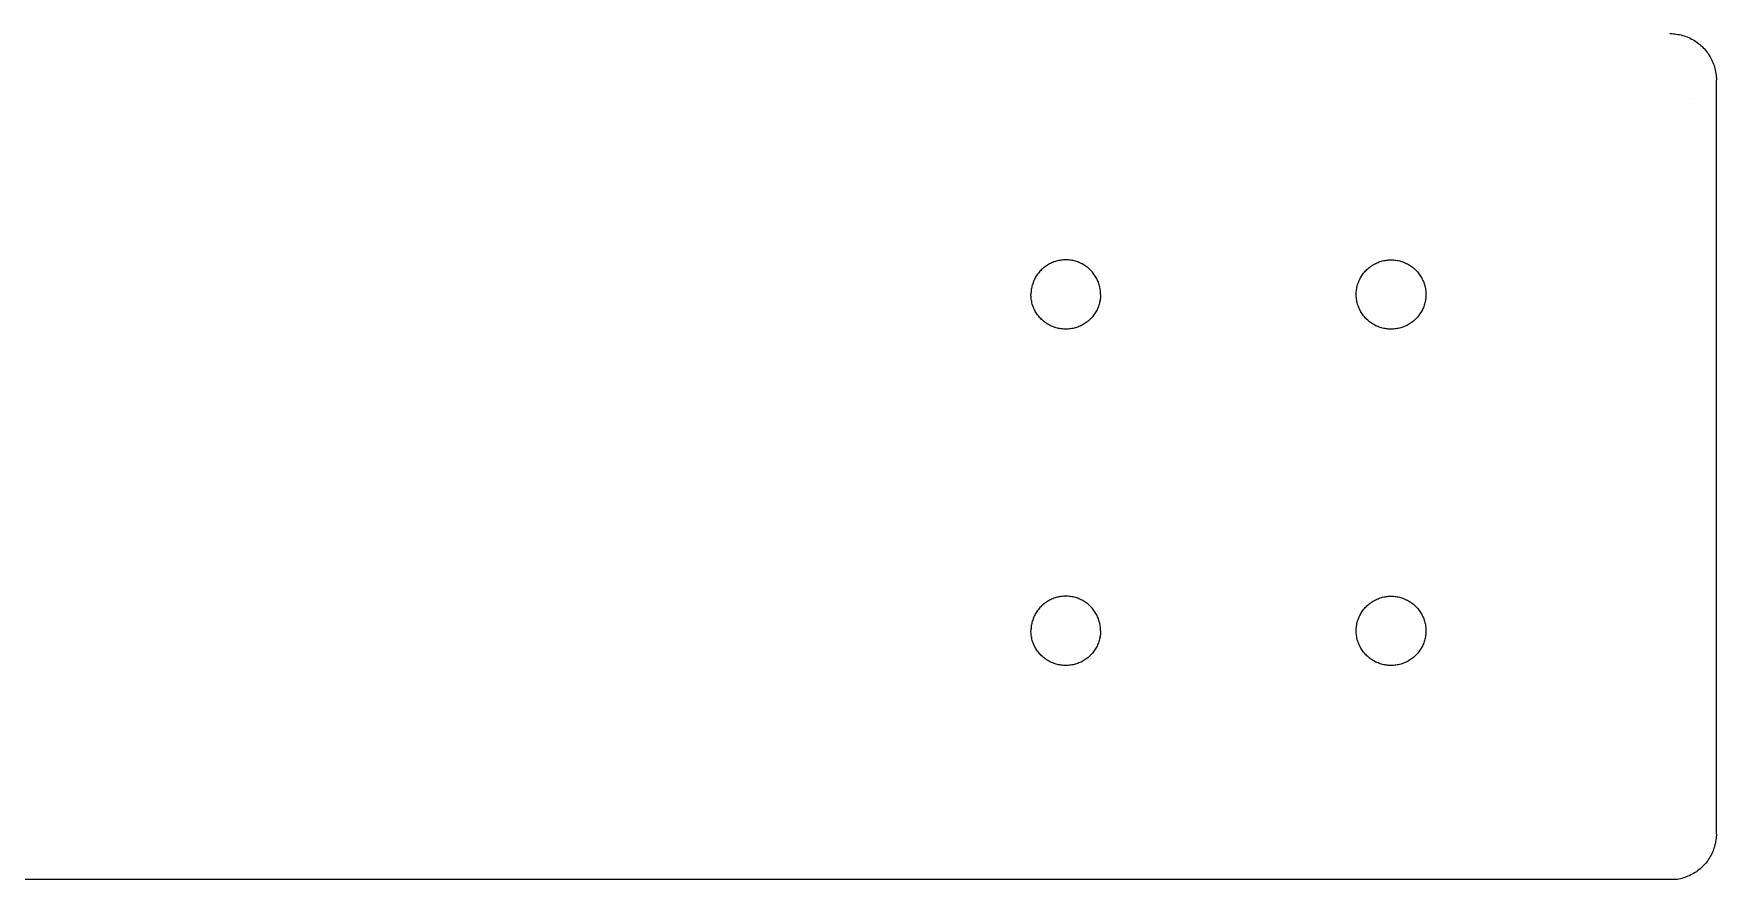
# Model space of a CAD drawing. Header units: millimetres. Extents: x -779 to 3049, y 55 to 2500.
# Drawn here: x -370.5 to -8.4, y 434.9 to 617 of the extents above; entities that cross this region are included whole.
import ezdxf

# ---------------------------------------------------------------- set-up
doc = ezdxf.new("R2010")
doc.units = ezdxf.units.MM
doc.layers.add('ZANO_R', color=7, linetype='Continuous', lineweight=0)

msp = doc.modelspace()

# ---------------------------------------------------------------- linework, layer by layer
at = {"layer": 'ZANO_R'}
for p, q in [((-18.36, 616.98), (-18.01, 616.98)), ((-18.01, 616.98), (-17.66, 616.96)), ((-17.66, 616.96), (-17.31, 616.93)), ((-17.31, 616.93), (-16.97, 616.89)), ((-16.97, 616.89), (-16.62, 616.83)), ((-16.62, 616.83), (-16.28, 616.77)), ((-16.28, 616.77), (-15.94, 616.69)), ((-15.94, 616.69), (-15.61, 616.6)), ((-15.61, 616.6), (-15.27, 616.5)), ((-15.27, 616.5), (-14.94, 616.39)), ((-14.94, 616.39), (-14.62, 616.26)), ((-14.62, 616.26), (-14.3, 616.13)), ((-14.3, 616.13), (-13.98, 615.98)), ((-13.98, 615.98), (-13.67, 615.82)), ((-13.67, 615.82), (-13.37, 615.65)), ((-13.37, 615.65), (-13.07, 615.47)), ((-13.07, 615.47), (-12.77, 615.29)), ((-12.77, 615.29), (-12.49, 615.09)), ((-12.49, 615.09), (-12.21, 614.88)), ((-12.21, 614.88), (-11.94, 614.66)), ((-11.94, 614.66), (-11.67, 614.43)), ((-11.67, 614.43), (-11.42, 614.19)), ((-11.42, 614.19), (-11.17, 613.95)), ((-11.17, 613.95), (-10.93, 613.69)), ((-10.93, 613.69), (-10.71, 613.43)), ((-10.71, 613.43), (-10.49, 613.16)), ((-10.49, 613.16), (-10.28, 612.88)), ((-10.28, 612.88), (-10.08, 612.6)), ((-10.08, 612.6), (-9.88, 612.31)), ((-9.88, 612.31), (-9.7, 612.01)), ((-9.7, 612.01), (-9.54, 611.7)), ((-9.54, 611.7), (-9.38, 611.39)), ((-9.38, 611.39), (-9.23, 611.08)), ((-9.23, 611.08), (-9.09, 610.76)), ((-9.09, 610.76), (-8.97, 610.43)), ((-8.97, 610.43), (-8.85, 610.1)), ((-8.85, 610.1), (-8.75, 609.77)), ((-8.75, 609.77), (-8.66, 609.43)), ((-8.66, 609.43), (-8.58, 609.09)), ((-8.58, 609.09), (-8.51, 608.75)), ((-8.51, 608.75), (-8.46, 608.41)), ((-8.46, 608.41), (-8.41, 608.06)), ((-8.41, 608.06), (-8.38, 607.72)), ((-8.38, 607.72), (-8.36, 607.37)), ((-8.36, 607.37), (-8.36, 607.02)), ((-8.36, 603.55), (-8.36, 607.02)), ((-13.36, 602.93), (-13.36, 602.98)), ((-8.36, 444.78), (-8.36, 603.55)), ((-154.56, 565.01), (-154.71, 564.79)), ((-154.41, 565.22), (-154.56, 565.01)), ((-154.26, 565.43), (-154.41, 565.22)), ((-154.09, 565.63), (-154.26, 565.43)), ((-153.92, 565.83), (-154.09, 565.63)), ((-153.74, 566.02), (-153.92, 565.83)), ((-153.56, 566.2), (-153.74, 566.02)), ((-153.36, 566.38), (-153.56, 566.2)), ((-153.17, 566.55), (-153.36, 566.38)), ((-152.96, 566.71), (-153.17, 566.55)), ((-152.75, 566.87), (-152.96, 566.71)), ((-152.54, 567.02), (-152.75, 566.87)), ((-152.32, 567.16), (-152.54, 567.02)), ((-152.1, 567.29), (-152.32, 567.16)), ((-151.87, 567.42), (-152.1, 567.29)), ((-151.64, 567.54), (-151.87, 567.42)), ((-151.4, 567.64), (-151.64, 567.54)), ((-151.16, 567.75), (-151.4, 567.64)), ((-150.91, 567.84), (-151.16, 567.75)), ((-150.67, 567.92), (-150.91, 567.84)), ((-150.42, 568), (-150.67, 567.92)), ((-150.17, 568.06), (-150.42, 568)), ((-149.91, 568.12), (-150.17, 568.06)), ((-149.66, 568.17), (-149.91, 568.12)), ((-149.4, 568.21), (-149.66, 568.17)), ((-149.14, 568.24), (-149.4, 568.21)), ((-148.88, 568.26), (-149.14, 568.24)), ((-148.62, 568.27), (-148.88, 568.26)), ((-148.36, 568.28), (-148.62, 568.27)), ((-148.1, 568.27), (-148.36, 568.28)), ((-147.84, 568.26), (-148.1, 568.27)), ((-147.58, 568.24), (-147.84, 568.26)), ((-147.32, 568.21), (-147.58, 568.24)), ((-147.06, 568.17), (-147.32, 568.21)), ((-146.8, 568.12), (-147.06, 568.17)), ((-146.55, 568.06), (-146.8, 568.12)), ((-146.3, 568), (-146.55, 568.06)), ((-146.05, 567.92), (-146.3, 568)), ((-145.8, 567.84), (-146.05, 567.92)), ((-145.56, 567.75), (-145.8, 567.84)), ((-145.32, 567.64), (-145.56, 567.75)), ((-145.08, 567.54), (-145.32, 567.64)), ((-144.85, 567.42), (-145.08, 567.54)), ((-144.62, 567.29), (-144.85, 567.42)), ((-144.4, 567.16), (-144.62, 567.29)), ((-144.18, 567.02), (-144.4, 567.16)), ((-143.96, 566.87), (-144.18, 567.02)), ((-143.75, 566.71), (-143.96, 566.87)), ((-143.55, 566.55), (-143.75, 566.71)), ((-143.35, 566.38), (-143.55, 566.55)), ((-143.16, 566.2), (-143.35, 566.38)), ((-142.98, 566.02), (-143.16, 566.2)), ((-142.8, 565.83), (-142.98, 566.02)), ((-142.63, 565.63), (-142.8, 565.83)), ((-142.46, 565.43), (-142.63, 565.63)), ((-142.3, 565.22), (-142.46, 565.43)), ((-142.15, 565.01), (-142.3, 565.22)), ((-142.01, 564.79), (-142.15, 565.01)), ((-84.71, 564.79), (-84.56, 565.01)), ((-84.56, 565.01), (-84.41, 565.22)), ((-84.41, 565.22), (-84.26, 565.43)), ((-84.26, 565.43), (-84.09, 565.63)), ((-84.09, 565.63), (-83.92, 565.83)), ((-83.92, 565.83), (-83.74, 566.02)), ((-83.74, 566.02), (-83.56, 566.2)), ((-83.56, 566.2), (-83.36, 566.38)), ((-83.36, 566.38), (-83.17, 566.55)), ((-83.17, 566.55), (-82.96, 566.71)), ((-82.96, 566.71), (-82.75, 566.87)), ((-82.75, 566.87), (-82.54, 567.02)), ((-82.54, 567.02), (-82.32, 567.16)), ((-82.32, 567.16), (-82.1, 567.29)), ((-82.1, 567.29), (-81.87, 567.42)), ((-81.87, 567.42), (-81.64, 567.54)), ((-81.64, 567.54), (-81.4, 567.64)), ((-81.4, 567.64), (-81.16, 567.75)), ((-81.16, 567.75), (-80.91, 567.84)), ((-80.91, 567.84), (-80.67, 567.92)), ((-80.67, 567.92), (-80.42, 568)), ((-80.42, 568), (-80.17, 568.06)), ((-80.17, 568.06), (-79.91, 568.12)), ((-79.91, 568.12), (-79.66, 568.17)), ((-79.66, 568.17), (-79.4, 568.21)), ((-79.4, 568.21), (-79.14, 568.24)), ((-79.14, 568.24), (-78.88, 568.26)), ((-78.88, 568.26), (-78.62, 568.27)), ((-78.62, 568.27), (-78.36, 568.28)), ((-78.36, 568.28), (-78.1, 568.27)), ((-78.1, 568.27), (-77.84, 568.26)), ((-77.84, 568.26), (-77.58, 568.24)), ((-77.58, 568.24), (-77.32, 568.21)), ((-77.32, 568.21), (-77.06, 568.17)), ((-77.06, 568.17), (-76.8, 568.12)), ((-76.8, 568.12), (-76.55, 568.06)), ((-76.55, 568.06), (-76.3, 568)), ((-76.3, 568), (-76.05, 567.92)), ((-76.05, 567.92), (-75.8, 567.84)), ((-75.8, 567.84), (-75.56, 567.75)), ((-75.56, 567.75), (-75.32, 567.64)), ((-75.32, 567.64), (-75.08, 567.54)), ((-75.08, 567.54), (-74.85, 567.42)), ((-74.85, 567.42), (-74.62, 567.29)), ((-74.62, 567.29), (-74.4, 567.16)), ((-74.4, 567.16), (-74.18, 567.02)), ((-74.18, 567.02), (-73.96, 566.87)), ((-73.96, 566.87), (-73.75, 566.71)), ((-73.75, 566.71), (-73.55, 566.55)), ((-73.55, 566.55), (-73.35, 566.38)), ((-73.35, 566.38), (-73.16, 566.2)), ((-73.16, 566.2), (-72.98, 566.02)), ((-72.98, 566.02), (-72.8, 565.83)), ((-72.8, 565.83), (-72.63, 565.63)), ((-72.63, 565.63), (-72.46, 565.43)), ((-72.46, 565.43), (-72.3, 565.22)), ((-72.3, 565.22), (-72.15, 565.01)), ((-72.15, 565.01), (-72.01, 564.79)), ((-155.84, 561.36), (-155.85, 561.1)), ((-155.81, 561.62), (-155.84, 561.36)), ((-155.78, 561.88), (-155.81, 561.62)), ((-155.74, 562.14), (-155.78, 561.88)), ((-155.69, 562.39), (-155.74, 562.14)), ((-155.63, 562.65), (-155.69, 562.39)), ((-155.56, 562.9), (-155.63, 562.65)), ((-155.48, 563.15), (-155.56, 562.9)), ((-155.4, 563.39), (-155.48, 563.15)), ((-155.3, 563.64), (-155.4, 563.39)), ((-155.2, 563.88), (-155.3, 563.64)), ((-155.09, 564.11), (-155.2, 563.88)), ((-154.97, 564.34), (-155.09, 564.11)), ((-154.84, 564.57), (-154.97, 564.34)), ((-154.71, 564.79), (-154.84, 564.57)), ((-141.87, 564.57), (-142.01, 564.79)), ((-141.75, 564.34), (-141.87, 564.57)), ((-141.63, 564.11), (-141.75, 564.34)), ((-141.52, 563.88), (-141.63, 564.11)), ((-141.41, 563.64), (-141.52, 563.88)), ((-141.32, 563.39), (-141.41, 563.64)), ((-141.23, 563.15), (-141.32, 563.39)), ((-141.16, 562.9), (-141.23, 563.15)), ((-141.09, 562.65), (-141.16, 562.9)), ((-141.03, 562.39), (-141.09, 562.65)), ((-140.98, 562.14), (-141.03, 562.39)), ((-140.94, 561.88), (-140.98, 562.14)), ((-140.9, 561.62), (-140.94, 561.88)), ((-140.88, 561.36), (-140.9, 561.62)), ((-140.86, 561.1), (-140.88, 561.36)), ((-85.85, 561.1), (-85.84, 561.36)), ((-85.84, 561.36), (-85.81, 561.62)), ((-85.81, 561.62), (-85.78, 561.88)), ((-85.78, 561.88), (-85.74, 562.14)), ((-85.74, 562.14), (-85.69, 562.39)), ((-85.69, 562.39), (-85.63, 562.65)), ((-85.63, 562.65), (-85.56, 562.9)), ((-85.56, 562.9), (-85.48, 563.15)), ((-85.48, 563.15), (-85.4, 563.39)), ((-85.4, 563.39), (-85.3, 563.64)), ((-85.3, 563.64), (-85.2, 563.88)), ((-85.2, 563.88), (-85.09, 564.11)), ((-85.09, 564.11), (-84.97, 564.34)), ((-84.97, 564.34), (-84.84, 564.57)), ((-84.84, 564.57), (-84.71, 564.79)), ((-72.01, 564.79), (-71.87, 564.57)), ((-71.87, 564.57), (-71.75, 564.34)), ((-71.75, 564.34), (-71.63, 564.11)), ((-71.63, 564.11), (-71.52, 563.88)), ((-71.52, 563.88), (-71.41, 563.64)), ((-71.41, 563.64), (-71.32, 563.39)), ((-71.32, 563.39), (-71.23, 563.15)), ((-71.23, 563.15), (-71.16, 562.9)), ((-71.16, 562.9), (-71.09, 562.65)), ((-71.09, 562.65), (-71.03, 562.39)), ((-71.03, 562.39), (-70.98, 562.14)), ((-70.98, 562.14), (-70.94, 561.88)), ((-70.94, 561.88), (-70.9, 561.62)), ((-70.9, 561.62), (-70.88, 561.36)), ((-70.88, 561.36), (-70.86, 561.1)), ((-155.85, 561.1), (-155.86, 560.84)), ((-155.85, 560.58), (-155.86, 560.84)), ((-155.84, 560.32), (-155.85, 560.58)), ((-155.82, 560.06), (-155.84, 560.32)), ((-155.78, 559.8), (-155.82, 560.06)), ((-155.74, 559.54), (-155.78, 559.8)), ((-155.75, 559.57), (-155.72, 559.4)), ((-155.69, 559.28), (-155.74, 559.54)), ((-155.63, 559.03), (-155.69, 559.28)), ((-155.56, 558.78), (-155.63, 559.03)), ((-155.49, 558.53), (-155.56, 558.78)), ((-155.4, 558.28), (-155.49, 558.53)), ((-155.31, 558.04), (-155.4, 558.28)), ((-155.2, 557.8), (-155.31, 558.04)), ((-155.09, 557.56), (-155.2, 557.8)), ((-141.51, 557.8), (-141.62, 557.56)), ((-141.41, 558.04), (-141.51, 557.8)), ((-141.32, 558.28), (-141.41, 558.04)), ((-141.23, 558.53), (-141.32, 558.28)), ((-141.15, 558.78), (-141.23, 558.53)), ((-141.08, 559.03), (-141.15, 558.78)), ((-141.03, 559.28), (-141.08, 559.03)), ((-140.97, 559.54), (-141.03, 559.28)), ((-141, 559.4), (-140.97, 559.57)), ((-140.93, 559.8), (-140.97, 559.54)), ((-140.9, 560.06), (-140.93, 559.8)), ((-140.88, 560.32), (-140.9, 560.06)), ((-140.86, 560.58), (-140.88, 560.32)), ((-140.86, 560.84), (-140.86, 561.1)), ((-140.86, 560.84), (-140.86, 560.58)), ((-85.86, 560.84), (-85.85, 561.1)), ((-85.85, 560.58), (-85.86, 560.84)), ((-85.84, 560.32), (-85.85, 560.58)), ((-85.82, 560.06), (-85.84, 560.32)), ((-85.78, 559.8), (-85.82, 560.06)), ((-85.74, 559.54), (-85.78, 559.8)), ((-85.72, 559.4), (-85.75, 559.57)), ((-85.69, 559.28), (-85.74, 559.54)), ((-85.63, 559.03), (-85.69, 559.28)), ((-85.56, 558.78), (-85.63, 559.03)), ((-85.49, 558.53), (-85.56, 558.78)), ((-85.4, 558.28), (-85.49, 558.53)), ((-85.31, 558.04), (-85.4, 558.28)), ((-85.2, 557.8), (-85.31, 558.04)), ((-85.09, 557.56), (-85.2, 557.8)), ((-71.51, 557.8), (-71.62, 557.56)), ((-71.41, 558.04), (-71.51, 557.8)), ((-71.32, 558.28), (-71.41, 558.04)), ((-71.23, 558.53), (-71.32, 558.28)), ((-71.15, 558.78), (-71.23, 558.53)), ((-71.08, 559.03), (-71.15, 558.78)), ((-71.03, 559.28), (-71.08, 559.03)), ((-70.97, 559.54), (-71.03, 559.28)), ((-70.97, 559.57), (-71, 559.4)), ((-70.93, 559.8), (-70.97, 559.54)), ((-70.9, 560.06), (-70.93, 559.8)), ((-70.88, 560.32), (-70.9, 560.06)), ((-70.86, 560.58), (-70.88, 560.32)), ((-70.86, 561.1), (-70.86, 560.84)), ((-70.86, 560.84), (-70.86, 560.58)), ((-154.97, 557.33), (-155.09, 557.56)), ((-154.85, 557.1), (-154.97, 557.33)), ((-154.71, 556.88), (-154.85, 557.1)), ((-154.57, 556.66), (-154.71, 556.88)), ((-154.42, 556.45), (-154.57, 556.66)), ((-154.26, 556.24), (-154.42, 556.45)), ((-154.1, 556.03), (-154.26, 556.24)), ((-153.92, 555.84), (-154.1, 556.03)), ((-153.75, 555.65), (-153.92, 555.84)), ((-153.56, 555.46), (-153.75, 555.65)), ((-153.37, 555.29), (-153.56, 555.46)), ((-153.17, 555.11), (-153.37, 555.29)), ((-152.97, 554.95), (-153.17, 555.11)), ((-152.76, 554.79), (-152.97, 554.95)), ((-152.55, 554.64), (-152.76, 554.79)), ((-152.33, 554.5), (-152.55, 554.64)), ((-152.1, 554.37), (-152.33, 554.5)), ((-151.87, 554.24), (-152.1, 554.37)), ((-151.64, 554.12), (-151.87, 554.24)), ((-151.4, 554.01), (-151.64, 554.12)), ((-145.08, 554.12), (-145.31, 554.01)), ((-144.84, 554.24), (-145.08, 554.12)), ((-144.61, 554.37), (-144.84, 554.24)), ((-144.39, 554.5), (-144.61, 554.37)), ((-144.17, 554.64), (-144.39, 554.5)), ((-143.96, 554.79), (-144.17, 554.64)), ((-143.75, 554.95), (-143.96, 554.79)), ((-143.54, 555.11), (-143.75, 554.95)), ((-143.35, 555.29), (-143.54, 555.11)), ((-143.16, 555.46), (-143.35, 555.29)), ((-142.97, 555.65), (-143.16, 555.46)), ((-142.79, 555.84), (-142.97, 555.65)), ((-142.62, 556.03), (-142.79, 555.84)), ((-142.46, 556.24), (-142.62, 556.03)), ((-142.3, 556.45), (-142.46, 556.24)), ((-142.15, 556.66), (-142.3, 556.45)), ((-142, 556.88), (-142.15, 556.66)), ((-141.87, 557.1), (-142, 556.88)), ((-141.74, 557.33), (-141.87, 557.1)), ((-141.62, 557.56), (-141.74, 557.33)), ((-84.97, 557.33), (-85.09, 557.56)), ((-84.85, 557.1), (-84.97, 557.33)), ((-84.71, 556.88), (-84.85, 557.1)), ((-84.57, 556.66), (-84.71, 556.88)), ((-84.42, 556.45), (-84.57, 556.66)), ((-84.26, 556.24), (-84.42, 556.45)), ((-84.1, 556.03), (-84.26, 556.24)), ((-83.92, 555.84), (-84.1, 556.03)), ((-83.75, 555.65), (-83.92, 555.84)), ((-83.56, 555.46), (-83.75, 555.65)), ((-83.37, 555.29), (-83.56, 555.46)), ((-83.17, 555.11), (-83.37, 555.29)), ((-82.97, 554.95), (-83.17, 555.11)), ((-82.76, 554.79), (-82.97, 554.95)), ((-82.55, 554.64), (-82.76, 554.79)), ((-82.33, 554.5), (-82.55, 554.64)), ((-82.1, 554.37), (-82.33, 554.5)), ((-81.87, 554.24), (-82.1, 554.37)), ((-81.64, 554.12), (-81.87, 554.24)), ((-81.4, 554.01), (-81.64, 554.12)), ((-75.08, 554.12), (-75.31, 554.01)), ((-74.84, 554.24), (-75.08, 554.12)), ((-74.61, 554.37), (-74.84, 554.24)), ((-74.39, 554.5), (-74.61, 554.37)), ((-74.17, 554.64), (-74.39, 554.5)), ((-73.96, 554.79), (-74.17, 554.64)), ((-73.75, 554.95), (-73.96, 554.79)), ((-73.54, 555.11), (-73.75, 554.95)), ((-73.35, 555.29), (-73.54, 555.11)), ((-73.16, 555.46), (-73.35, 555.29)), ((-72.97, 555.65), (-73.16, 555.46)), ((-72.79, 555.84), (-72.97, 555.65)), ((-72.62, 556.03), (-72.79, 555.84)), ((-72.46, 556.24), (-72.62, 556.03)), ((-72.3, 556.45), (-72.46, 556.24)), ((-72.15, 556.66), (-72.3, 556.45)), ((-72, 556.88), (-72.15, 556.66)), ((-71.87, 557.1), (-72, 556.88)), ((-71.74, 557.33), (-71.87, 557.1)), ((-71.62, 557.56), (-71.74, 557.33)), ((-151.16, 553.91), (-151.4, 554.01)), ((-150.92, 553.82), (-151.16, 553.91)), ((-150.67, 553.74), (-150.92, 553.82)), ((-150.42, 553.66), (-150.67, 553.74)), ((-150.17, 553.59), (-150.42, 553.66)), ((-149.91, 553.53), (-150.17, 553.59)), ((-149.66, 553.49), (-149.91, 553.53)), ((-149.4, 553.45), (-149.66, 553.49)), ((-149.14, 553.41), (-149.4, 553.45)), ((-148.88, 553.39), (-149.14, 553.41)), ((-148.62, 553.38), (-148.88, 553.39)), ((-148.36, 553.37), (-148.62, 553.38)), ((-148.1, 553.38), (-148.36, 553.37)), ((-147.84, 553.39), (-148.1, 553.38)), ((-147.58, 553.41), (-147.84, 553.39)), ((-147.32, 553.45), (-147.58, 553.41)), ((-147.06, 553.49), (-147.32, 553.45)), ((-146.8, 553.53), (-147.06, 553.49)), ((-146.55, 553.59), (-146.8, 553.53)), ((-146.29, 553.66), (-146.55, 553.59)), ((-146.05, 553.74), (-146.29, 553.66)), ((-145.8, 553.82), (-146.05, 553.74)), ((-145.55, 553.91), (-145.8, 553.82)), ((-145.31, 554.01), (-145.55, 553.91)), ((-81.16, 553.91), (-81.4, 554.01)), ((-80.92, 553.82), (-81.16, 553.91)), ((-80.67, 553.74), (-80.92, 553.82)), ((-80.42, 553.66), (-80.67, 553.74)), ((-80.17, 553.59), (-80.42, 553.66)), ((-79.91, 553.53), (-80.17, 553.59)), ((-79.66, 553.49), (-79.91, 553.53)), ((-79.4, 553.45), (-79.66, 553.49)), ((-79.14, 553.41), (-79.4, 553.45)), ((-78.88, 553.39), (-79.14, 553.41)), ((-78.62, 553.38), (-78.88, 553.39)), ((-78.36, 553.37), (-78.62, 553.38)), ((-78.1, 553.38), (-78.36, 553.37)), ((-77.84, 553.39), (-78.1, 553.38)), ((-77.58, 553.41), (-77.84, 553.39)), ((-77.32, 553.45), (-77.58, 553.41)), ((-77.06, 553.49), (-77.32, 553.45)), ((-76.8, 553.53), (-77.06, 553.49)), ((-76.55, 553.59), (-76.8, 553.53)), ((-76.29, 553.66), (-76.55, 553.59)), ((-76.05, 553.74), (-76.29, 553.66)), ((-75.8, 553.82), (-76.05, 553.74)), ((-75.55, 553.91), (-75.8, 553.82)), ((-75.31, 554.01), (-75.55, 553.91)), ((-154.56, 492.62), (-154.71, 492.4)), ((-154.56, 492.62), (-154.71, 492.4)), ((-154.41, 492.83), (-154.56, 492.62)), ((-154.41, 492.83), (-154.56, 492.62)), ((-154.26, 493.04), (-154.41, 492.83)), ((-154.26, 493.04), (-154.41, 492.83)), ((-154.09, 493.24), (-154.26, 493.04)), ((-154.09, 493.24), (-154.26, 493.04)), ((-153.92, 493.44), (-154.09, 493.24)), ((-153.92, 493.44), (-154.09, 493.24)), ((-153.74, 493.63), (-153.92, 493.44)), ((-153.74, 493.63), (-153.92, 493.44)), ((-153.56, 493.81), (-153.74, 493.63)), ((-153.56, 493.81), (-153.74, 493.63)), ((-153.36, 493.99), (-153.56, 493.81)), ((-153.36, 493.99), (-153.56, 493.81)), ((-153.17, 494.16), (-153.36, 493.99)), ((-153.17, 494.16), (-153.36, 493.99)), ((-152.96, 494.32), (-153.17, 494.16)), ((-152.96, 494.32), (-153.17, 494.16)), ((-152.75, 494.48), (-152.96, 494.32)), ((-152.75, 494.48), (-152.96, 494.32)), ((-152.54, 494.63), (-152.75, 494.48)), ((-152.54, 494.63), (-152.75, 494.48)), ((-152.32, 494.77), (-152.54, 494.63)), ((-152.32, 494.77), (-152.54, 494.63)), ((-152.1, 494.9), (-152.32, 494.77)), ((-152.1, 494.9), (-152.32, 494.77)), ((-151.87, 495.03), (-152.1, 494.9)), ((-151.87, 495.03), (-152.1, 494.9)), ((-151.64, 495.14), (-151.87, 495.03)), ((-151.64, 495.14), (-151.87, 495.03)), ((-151.4, 495.25), (-151.64, 495.14)), ((-151.4, 495.25), (-151.64, 495.14)), ((-151.16, 495.35), (-151.4, 495.25)), ((-151.16, 495.35), (-151.4, 495.25)), ((-150.91, 495.45), (-151.16, 495.35)), ((-150.91, 495.45), (-151.16, 495.35)), ((-150.67, 495.53), (-150.91, 495.45)), ((-150.67, 495.53), (-150.91, 495.45)), ((-150.42, 495.61), (-150.67, 495.53)), ((-150.42, 495.61), (-150.67, 495.53)), ((-150.17, 495.67), (-150.42, 495.61)), ((-150.17, 495.67), (-150.42, 495.61)), ((-149.91, 495.73), (-150.17, 495.67)), ((-149.91, 495.73), (-150.17, 495.67)), ((-149.66, 495.78), (-149.91, 495.73)), ((-149.66, 495.78), (-149.91, 495.73)), ((-149.4, 495.82), (-149.66, 495.78)), ((-149.4, 495.82), (-149.66, 495.78)), ((-149.14, 495.85), (-149.4, 495.82)), ((-149.14, 495.85), (-149.4, 495.82)), ((-148.88, 495.87), (-149.14, 495.85)), ((-148.88, 495.87), (-149.14, 495.85)), ((-148.62, 495.88), (-148.88, 495.87)), ((-148.62, 495.88), (-148.88, 495.87)), ((-148.36, 495.89), (-148.62, 495.88)), ((-148.36, 495.89), (-148.62, 495.88)), ((-148.1, 495.88), (-148.36, 495.89)), ((-148.1, 495.88), (-148.36, 495.89)), ((-147.84, 495.87), (-148.1, 495.88)), ((-147.84, 495.87), (-148.1, 495.88)), ((-147.58, 495.85), (-147.84, 495.87)), ((-147.58, 495.85), (-147.84, 495.87)), ((-147.32, 495.82), (-147.58, 495.85)), ((-147.32, 495.82), (-147.58, 495.85)), ((-147.06, 495.78), (-147.32, 495.82)), ((-147.06, 495.78), (-147.32, 495.82)), ((-146.8, 495.73), (-147.06, 495.78)), ((-146.8, 495.73), (-147.06, 495.78)), ((-146.55, 495.67), (-146.8, 495.73)), ((-146.55, 495.67), (-146.8, 495.73)), ((-146.3, 495.61), (-146.55, 495.67)), ((-146.3, 495.61), (-146.55, 495.67)), ((-146.05, 495.53), (-146.3, 495.61)), ((-146.05, 495.53), (-146.3, 495.61)), ((-145.8, 495.45), (-146.05, 495.53)), ((-145.8, 495.45), (-146.05, 495.53)), ((-145.56, 495.35), (-145.8, 495.45)), ((-145.56, 495.35), (-145.8, 495.45)), ((-145.32, 495.25), (-145.56, 495.35)), ((-145.32, 495.25), (-145.56, 495.35)), ((-145.08, 495.14), (-145.32, 495.25)), ((-145.08, 495.14), (-145.32, 495.25)), ((-144.85, 495.03), (-145.08, 495.14)), ((-144.85, 495.03), (-145.08, 495.14)), ((-144.62, 494.9), (-144.85, 495.03)), ((-144.62, 494.9), (-144.85, 495.03)), ((-144.4, 494.77), (-144.62, 494.9)), ((-144.4, 494.77), (-144.62, 494.9)), ((-144.18, 494.63), (-144.4, 494.77)), ((-144.18, 494.63), (-144.4, 494.77)), ((-143.96, 494.48), (-144.18, 494.63)), ((-143.96, 494.48), (-144.18, 494.63)), ((-143.75, 494.32), (-143.96, 494.48)), ((-143.75, 494.32), (-143.96, 494.48)), ((-143.55, 494.16), (-143.75, 494.32)), ((-143.55, 494.16), (-143.75, 494.32)), ((-143.35, 493.99), (-143.55, 494.16)), ((-143.35, 493.99), (-143.55, 494.16)), ((-143.16, 493.81), (-143.35, 493.99)), ((-143.16, 493.81), (-143.35, 493.99)), ((-142.98, 493.63), (-143.16, 493.81)), ((-142.98, 493.63), (-143.16, 493.81)), ((-142.8, 493.44), (-142.98, 493.63)), ((-142.8, 493.44), (-142.98, 493.63)), ((-142.63, 493.24), (-142.8, 493.44)), ((-142.63, 493.24), (-142.8, 493.44)), ((-142.46, 493.04), (-142.63, 493.24)), ((-142.46, 493.04), (-142.63, 493.24)), ((-142.3, 492.83), (-142.46, 493.04)), ((-142.3, 492.83), (-142.46, 493.04)), ((-142.15, 492.62), (-142.3, 492.83)), ((-142.15, 492.62), (-142.3, 492.83)), ((-142.01, 492.4), (-142.15, 492.62)), ((-142.01, 492.4), (-142.15, 492.62)), ((-84.71, 492.4), (-84.56, 492.62)), ((-84.71, 492.4), (-84.56, 492.62)), ((-84.56, 492.62), (-84.41, 492.83)), ((-84.56, 492.62), (-84.41, 492.83)), ((-84.41, 492.83), (-84.26, 493.04)), ((-84.41, 492.83), (-84.26, 493.04)), ((-84.26, 493.04), (-84.09, 493.24)), ((-84.26, 493.04), (-84.09, 493.24)), ((-84.09, 493.24), (-83.92, 493.44)), ((-84.09, 493.24), (-83.92, 493.44)), ((-83.92, 493.44), (-83.74, 493.63)), ((-83.92, 493.44), (-83.74, 493.63)), ((-83.74, 493.63), (-83.56, 493.81)), ((-83.74, 493.63), (-83.56, 493.81)), ((-83.56, 493.81), (-83.36, 493.99)), ((-83.56, 493.81), (-83.36, 493.99)), ((-83.36, 493.99), (-83.17, 494.16)), ((-83.36, 493.99), (-83.17, 494.16)), ((-83.17, 494.16), (-82.96, 494.32)), ((-83.17, 494.16), (-82.96, 494.32)), ((-82.96, 494.32), (-82.75, 494.48)), ((-82.96, 494.32), (-82.75, 494.48)), ((-82.75, 494.48), (-82.54, 494.63)), ((-82.75, 494.48), (-82.54, 494.63)), ((-82.54, 494.63), (-82.32, 494.77)), ((-82.54, 494.63), (-82.32, 494.77)), ((-82.32, 494.77), (-82.1, 494.9)), ((-82.32, 494.77), (-82.1, 494.9)), ((-82.1, 494.9), (-81.87, 495.03)), ((-82.1, 494.9), (-81.87, 495.03)), ((-81.87, 495.03), (-81.64, 495.14)), ((-81.87, 495.03), (-81.64, 495.14)), ((-81.64, 495.14), (-81.4, 495.25)), ((-81.64, 495.14), (-81.4, 495.25)), ((-81.4, 495.25), (-81.16, 495.35)), ((-81.4, 495.25), (-81.16, 495.35)), ((-81.16, 495.35), (-80.91, 495.45)), ((-81.16, 495.35), (-80.91, 495.45)), ((-80.91, 495.45), (-80.67, 495.53)), ((-80.91, 495.45), (-80.67, 495.53)), ((-80.67, 495.53), (-80.42, 495.61)), ((-80.67, 495.53), (-80.42, 495.61)), ((-80.42, 495.61), (-80.17, 495.67)), ((-80.42, 495.61), (-80.17, 495.67)), ((-80.17, 495.67), (-79.91, 495.73)), ((-80.17, 495.67), (-79.91, 495.73)), ((-79.91, 495.73), (-79.66, 495.78)), ((-79.91, 495.73), (-79.66, 495.78)), ((-79.66, 495.78), (-79.4, 495.82)), ((-79.66, 495.78), (-79.4, 495.82)), ((-79.4, 495.82), (-79.14, 495.85)), ((-79.4, 495.82), (-79.14, 495.85)), ((-79.14, 495.85), (-78.88, 495.87)), ((-79.14, 495.85), (-78.88, 495.87)), ((-78.88, 495.87), (-78.62, 495.88)), ((-78.88, 495.87), (-78.62, 495.88)), ((-78.62, 495.88), (-78.36, 495.89)), ((-78.62, 495.88), (-78.36, 495.89)), ((-78.36, 495.89), (-78.1, 495.88)), ((-78.36, 495.89), (-78.1, 495.88)), ((-78.1, 495.88), (-77.84, 495.87)), ((-78.1, 495.88), (-77.84, 495.87)), ((-77.84, 495.87), (-77.58, 495.85)), ((-77.84, 495.87), (-77.58, 495.85)), ((-77.58, 495.85), (-77.32, 495.82)), ((-77.58, 495.85), (-77.32, 495.82)), ((-77.32, 495.82), (-77.06, 495.78)), ((-77.32, 495.82), (-77.06, 495.78)), ((-77.06, 495.78), (-76.8, 495.73)), ((-77.06, 495.78), (-76.8, 495.73)), ((-76.8, 495.73), (-76.55, 495.67)), ((-76.8, 495.73), (-76.55, 495.67)), ((-76.55, 495.67), (-76.3, 495.61)), ((-76.55, 495.67), (-76.3, 495.61)), ((-76.3, 495.61), (-76.05, 495.53)), ((-76.3, 495.61), (-76.05, 495.53)), ((-76.05, 495.53), (-75.8, 495.45)), ((-76.05, 495.53), (-75.8, 495.45)), ((-75.8, 495.45), (-75.56, 495.35)), ((-75.8, 495.45), (-75.56, 495.35)), ((-75.56, 495.35), (-75.32, 495.25)), ((-75.56, 495.35), (-75.32, 495.25)), ((-75.32, 495.25), (-75.08, 495.14)), ((-75.32, 495.25), (-75.08, 495.14)), ((-75.08, 495.14), (-74.85, 495.03)), ((-75.08, 495.14), (-74.85, 495.03)), ((-74.85, 495.03), (-74.62, 494.9)), ((-74.85, 495.03), (-74.62, 494.9)), ((-74.62, 494.9), (-74.4, 494.77)), ((-74.62, 494.9), (-74.4, 494.77)), ((-74.4, 494.77), (-74.18, 494.63)), ((-74.4, 494.77), (-74.18, 494.63)), ((-74.18, 494.63), (-73.96, 494.48)), ((-74.18, 494.63), (-73.96, 494.48)), ((-73.96, 494.48), (-73.75, 494.32)), ((-73.96, 494.48), (-73.75, 494.32)), ((-73.75, 494.32), (-73.55, 494.16)), ((-73.75, 494.32), (-73.55, 494.16)), ((-73.55, 494.16), (-73.35, 493.99)), ((-73.55, 494.16), (-73.35, 493.99)), ((-73.35, 493.99), (-73.16, 493.81)), ((-73.35, 493.99), (-73.16, 493.81)), ((-73.16, 493.81), (-72.98, 493.63)), ((-73.16, 493.81), (-72.98, 493.63)), ((-72.98, 493.63), (-72.8, 493.44)), ((-72.98, 493.63), (-72.8, 493.44)), ((-72.8, 493.44), (-72.63, 493.24)), ((-72.8, 493.44), (-72.63, 493.24)), ((-72.63, 493.24), (-72.46, 493.04)), ((-72.63, 493.24), (-72.46, 493.04)), ((-72.46, 493.04), (-72.3, 492.83)), ((-72.46, 493.04), (-72.3, 492.83)), ((-72.3, 492.83), (-72.15, 492.62)), ((-72.3, 492.83), (-72.15, 492.62)), ((-72.15, 492.62), (-72.01, 492.4)), ((-72.15, 492.62), (-72.01, 492.4)), ((-155.84, 488.97), (-155.85, 488.71)), ((-155.84, 488.97), (-155.85, 488.71)), ((-155.81, 489.23), (-155.84, 488.97)), ((-155.81, 489.23), (-155.84, 488.97)), ((-155.78, 489.49), (-155.81, 489.23)), ((-155.78, 489.49), (-155.81, 489.23)), ((-155.74, 489.75), (-155.78, 489.49)), ((-155.74, 489.75), (-155.78, 489.49)), ((-155.69, 490), (-155.74, 489.75)), ((-155.69, 490), (-155.74, 489.75)), ((-155.63, 490.25), (-155.69, 490)), ((-155.63, 490.25), (-155.69, 490)), ((-155.56, 490.51), (-155.63, 490.25)), ((-155.56, 490.51), (-155.63, 490.25)), ((-155.48, 490.76), (-155.56, 490.51)), ((-155.48, 490.76), (-155.56, 490.51)), ((-155.4, 491), (-155.48, 490.76)), ((-155.4, 491), (-155.48, 490.76)), ((-155.3, 491.24), (-155.4, 491)), ((-155.3, 491.24), (-155.4, 491)), ((-155.2, 491.48), (-155.3, 491.24)), ((-155.2, 491.48), (-155.3, 491.24)), ((-155.09, 491.72), (-155.2, 491.48)), ((-155.09, 491.72), (-155.2, 491.48)), ((-154.97, 491.95), (-155.09, 491.72)), ((-154.97, 491.95), (-155.09, 491.72)), ((-154.84, 492.18), (-154.97, 491.95)), ((-154.84, 492.18), (-154.97, 491.95)), ((-154.71, 492.4), (-154.84, 492.18)), ((-154.71, 492.4), (-154.84, 492.18)), ((-141.87, 492.18), (-142.01, 492.4)), ((-141.87, 492.18), (-142.01, 492.4)), ((-141.75, 491.95), (-141.87, 492.18)), ((-141.75, 491.95), (-141.87, 492.18)), ((-141.63, 491.72), (-141.75, 491.95)), ((-141.63, 491.72), (-141.75, 491.95)), ((-141.52, 491.48), (-141.63, 491.72)), ((-141.52, 491.48), (-141.63, 491.72)), ((-141.41, 491.24), (-141.52, 491.48)), ((-141.41, 491.24), (-141.52, 491.48)), ((-141.32, 491), (-141.41, 491.24)), ((-141.32, 491), (-141.41, 491.24)), ((-141.23, 490.76), (-141.32, 491)), ((-141.23, 490.76), (-141.32, 491)), ((-141.16, 490.51), (-141.23, 490.76)), ((-141.16, 490.51), (-141.23, 490.76)), ((-141.09, 490.25), (-141.16, 490.51)), ((-141.09, 490.25), (-141.16, 490.51)), ((-141.03, 490), (-141.09, 490.25)), ((-141.03, 490), (-141.09, 490.25)), ((-140.98, 489.75), (-141.03, 490)), ((-140.98, 489.75), (-141.03, 490)), ((-140.94, 489.49), (-140.98, 489.75)), ((-140.94, 489.49), (-140.98, 489.75)), ((-140.9, 489.23), (-140.94, 489.49)), ((-140.9, 489.23), (-140.94, 489.49)), ((-140.88, 488.97), (-140.9, 489.23)), ((-140.88, 488.97), (-140.9, 489.23)), ((-140.86, 488.71), (-140.88, 488.97)), ((-140.86, 488.71), (-140.88, 488.97)), ((-85.85, 488.71), (-85.84, 488.97)), ((-85.85, 488.71), (-85.84, 488.97)), ((-85.84, 488.97), (-85.81, 489.23)), ((-85.84, 488.97), (-85.81, 489.23)), ((-85.81, 489.23), (-85.78, 489.49)), ((-85.81, 489.23), (-85.78, 489.49)), ((-85.78, 489.49), (-85.74, 489.75)), ((-85.78, 489.49), (-85.74, 489.75)), ((-85.74, 489.75), (-85.69, 490)), ((-85.74, 489.75), (-85.69, 490)), ((-85.69, 490), (-85.63, 490.25)), ((-85.69, 490), (-85.63, 490.25)), ((-85.63, 490.25), (-85.56, 490.51)), ((-85.63, 490.25), (-85.56, 490.51)), ((-85.56, 490.51), (-85.48, 490.76)), ((-85.56, 490.51), (-85.48, 490.76)), ((-85.48, 490.76), (-85.4, 491)), ((-85.48, 490.76), (-85.4, 491)), ((-85.4, 491), (-85.3, 491.24)), ((-85.4, 491), (-85.3, 491.24)), ((-85.3, 491.24), (-85.2, 491.48)), ((-85.3, 491.24), (-85.2, 491.48)), ((-85.2, 491.48), (-85.09, 491.72)), ((-85.2, 491.48), (-85.09, 491.72)), ((-85.09, 491.72), (-84.97, 491.95)), ((-85.09, 491.72), (-84.97, 491.95)), ((-84.97, 491.95), (-84.84, 492.18)), ((-84.97, 491.95), (-84.84, 492.18)), ((-84.84, 492.18), (-84.71, 492.4)), ((-84.84, 492.18), (-84.71, 492.4)), ((-72.01, 492.4), (-71.87, 492.18)), ((-72.01, 492.4), (-71.87, 492.18)), ((-71.87, 492.18), (-71.75, 491.95)), ((-71.87, 492.18), (-71.75, 491.95)), ((-71.75, 491.95), (-71.63, 491.72)), ((-71.75, 491.95), (-71.63, 491.72)), ((-71.63, 491.72), (-71.52, 491.48)), ((-71.63, 491.72), (-71.52, 491.48)), ((-71.52, 491.48), (-71.41, 491.24)), ((-71.52, 491.48), (-71.41, 491.24)), ((-71.41, 491.24), (-71.32, 491)), ((-71.41, 491.24), (-71.32, 491)), ((-71.32, 491), (-71.23, 490.76)), ((-71.32, 491), (-71.23, 490.76)), ((-71.23, 490.76), (-71.16, 490.51)), ((-71.23, 490.76), (-71.16, 490.51)), ((-71.16, 490.51), (-71.09, 490.25)), ((-71.16, 490.51), (-71.09, 490.25)), ((-71.09, 490.25), (-71.03, 490)), ((-71.09, 490.25), (-71.03, 490)), ((-71.03, 490), (-70.98, 489.75)), ((-71.03, 490), (-70.98, 489.75)), ((-70.98, 489.75), (-70.94, 489.49)), ((-70.98, 489.75), (-70.94, 489.49)), ((-70.94, 489.49), (-70.9, 489.23)), ((-70.94, 489.49), (-70.9, 489.23)), ((-70.9, 489.23), (-70.88, 488.97)), ((-70.9, 489.23), (-70.88, 488.97)), ((-70.88, 488.97), (-70.86, 488.71)), ((-70.88, 488.97), (-70.86, 488.71)), ((-155.85, 488.71), (-155.86, 488.45)), ((-155.85, 488.71), (-155.86, 488.45)), ((-155.85, 488.19), (-155.86, 488.45)), ((-155.84, 487.93), (-155.85, 488.19)), ((-155.82, 487.67), (-155.84, 487.93)), ((-155.78, 487.41), (-155.82, 487.67)), ((-155.74, 487.15), (-155.78, 487.41)), ((-155.75, 487.18), (-155.72, 487.01)), ((-155.69, 486.89), (-155.74, 487.15)), ((-155.63, 486.64), (-155.69, 486.89)), ((-155.56, 486.39), (-155.63, 486.64)), ((-155.49, 486.14), (-155.56, 486.39)), ((-155.4, 485.89), (-155.49, 486.14)), ((-155.31, 485.65), (-155.4, 485.89)), ((-155.2, 485.41), (-155.31, 485.65)), ((-155.09, 485.17), (-155.2, 485.41)), ((-141.51, 485.41), (-141.62, 485.17)), ((-141.41, 485.65), (-141.51, 485.41)), ((-141.32, 485.89), (-141.41, 485.65)), ((-141.23, 486.14), (-141.32, 485.89)), ((-141.15, 486.39), (-141.23, 486.14)), ((-141.08, 486.64), (-141.15, 486.39)), ((-141.03, 486.89), (-141.08, 486.64)), ((-140.97, 487.15), (-141.03, 486.89)), ((-141, 487.01), (-140.97, 487.18)), ((-140.93, 487.41), (-140.97, 487.15)), ((-140.9, 487.67), (-140.93, 487.41)), ((-140.88, 487.93), (-140.9, 487.67)), ((-140.86, 488.19), (-140.88, 487.93)), ((-140.86, 488.45), (-140.86, 488.71)), ((-140.86, 488.45), (-140.86, 488.71)), ((-140.86, 488.45), (-140.86, 488.19)), ((-85.86, 488.45), (-85.85, 488.71)), ((-85.86, 488.45), (-85.85, 488.71)), ((-85.85, 488.19), (-85.86, 488.45)), ((-85.84, 487.93), (-85.85, 488.19)), ((-85.82, 487.67), (-85.84, 487.93)), ((-85.78, 487.41), (-85.82, 487.67)), ((-85.74, 487.15), (-85.78, 487.41)), ((-85.72, 487.01), (-85.75, 487.18)), ((-85.69, 486.89), (-85.74, 487.15)), ((-85.63, 486.64), (-85.69, 486.89)), ((-85.56, 486.39), (-85.63, 486.64)), ((-85.49, 486.14), (-85.56, 486.39)), ((-85.4, 485.89), (-85.49, 486.14)), ((-85.31, 485.65), (-85.4, 485.89)), ((-85.2, 485.41), (-85.31, 485.65)), ((-85.09, 485.17), (-85.2, 485.41)), ((-71.51, 485.41), (-71.62, 485.17)), ((-71.41, 485.65), (-71.51, 485.41)), ((-71.32, 485.89), (-71.41, 485.65)), ((-71.23, 486.14), (-71.32, 485.89)), ((-71.15, 486.39), (-71.23, 486.14)), ((-71.08, 486.64), (-71.15, 486.39)), ((-71.03, 486.89), (-71.08, 486.64)), ((-70.97, 487.15), (-71.03, 486.89)), ((-70.97, 487.18), (-71, 487.01)), ((-70.93, 487.41), (-70.97, 487.15)), ((-70.9, 487.67), (-70.93, 487.41)), ((-70.88, 487.93), (-70.9, 487.67)), ((-70.86, 488.19), (-70.88, 487.93)), ((-70.86, 488.71), (-70.86, 488.45)), ((-70.86, 488.71), (-70.86, 488.45)), ((-70.86, 488.45), (-70.86, 488.19)), ((-154.97, 484.94), (-155.09, 485.17)), ((-154.85, 484.71), (-154.97, 484.94)), ((-154.71, 484.49), (-154.85, 484.71)), ((-154.57, 484.27), (-154.71, 484.49)), ((-154.42, 484.05), (-154.57, 484.27)), ((-154.26, 483.85), (-154.42, 484.05)), ((-154.1, 483.64), (-154.26, 483.85)), ((-153.92, 483.45), (-154.1, 483.64)), ((-153.75, 483.26), (-153.92, 483.45)), ((-153.56, 483.07), (-153.75, 483.26)), ((-153.37, 482.89), (-153.56, 483.07)), ((-153.17, 482.72), (-153.37, 482.89)), ((-152.97, 482.56), (-153.17, 482.72)), ((-152.76, 482.4), (-152.97, 482.56)), ((-152.55, 482.25), (-152.76, 482.4)), ((-152.33, 482.11), (-152.55, 482.25)), ((-152.1, 481.98), (-152.33, 482.11)), ((-151.87, 481.85), (-152.1, 481.98)), ((-151.64, 481.73), (-151.87, 481.85)), ((-151.4, 481.62), (-151.64, 481.73)), ((-151.16, 481.52), (-151.4, 481.62)), ((-145.31, 481.62), (-145.55, 481.52)), ((-145.08, 481.73), (-145.31, 481.62)), ((-144.84, 481.85), (-145.08, 481.73)), ((-144.61, 481.98), (-144.84, 481.85)), ((-144.39, 482.11), (-144.61, 481.98)), ((-144.17, 482.25), (-144.39, 482.11)), ((-143.96, 482.4), (-144.17, 482.25)), ((-143.75, 482.56), (-143.96, 482.4)), ((-143.54, 482.72), (-143.75, 482.56)), ((-143.35, 482.89), (-143.54, 482.72)), ((-143.16, 483.07), (-143.35, 482.89)), ((-142.97, 483.26), (-143.16, 483.07)), ((-142.79, 483.45), (-142.97, 483.26)), ((-142.62, 483.64), (-142.79, 483.45)), ((-142.46, 483.85), (-142.62, 483.64)), ((-142.3, 484.05), (-142.46, 483.85)), ((-142.15, 484.27), (-142.3, 484.05)), ((-142, 484.49), (-142.15, 484.27)), ((-141.87, 484.71), (-142, 484.49)), ((-141.74, 484.94), (-141.87, 484.71)), ((-141.62, 485.17), (-141.74, 484.94)), ((-84.97, 484.94), (-85.09, 485.17)), ((-84.85, 484.71), (-84.97, 484.94)), ((-84.71, 484.49), (-84.85, 484.71)), ((-84.57, 484.27), (-84.71, 484.49)), ((-84.42, 484.05), (-84.57, 484.27)), ((-84.26, 483.85), (-84.42, 484.05)), ((-84.1, 483.64), (-84.26, 483.85)), ((-83.92, 483.45), (-84.1, 483.64)), ((-83.75, 483.26), (-83.92, 483.45)), ((-83.56, 483.07), (-83.75, 483.26)), ((-83.37, 482.89), (-83.56, 483.07)), ((-83.17, 482.72), (-83.37, 482.89)), ((-82.97, 482.56), (-83.17, 482.72)), ((-82.76, 482.4), (-82.97, 482.56)), ((-82.55, 482.25), (-82.76, 482.4)), ((-82.33, 482.11), (-82.55, 482.25)), ((-82.1, 481.98), (-82.33, 482.11)), ((-81.87, 481.85), (-82.1, 481.98)), ((-81.64, 481.73), (-81.87, 481.85)), ((-81.4, 481.62), (-81.64, 481.73)), ((-81.16, 481.52), (-81.4, 481.62)), ((-75.31, 481.62), (-75.55, 481.52)), ((-75.08, 481.73), (-75.31, 481.62)), ((-74.84, 481.85), (-75.08, 481.73)), ((-74.61, 481.98), (-74.84, 481.85)), ((-74.39, 482.11), (-74.61, 481.98)), ((-74.17, 482.25), (-74.39, 482.11)), ((-73.96, 482.4), (-74.17, 482.25)), ((-73.75, 482.56), (-73.96, 482.4)), ((-73.54, 482.72), (-73.75, 482.56)), ((-73.35, 482.89), (-73.54, 482.72)), ((-73.16, 483.07), (-73.35, 482.89)), ((-72.97, 483.26), (-73.16, 483.07)), ((-72.79, 483.45), (-72.97, 483.26)), ((-72.62, 483.64), (-72.79, 483.45)), ((-72.46, 483.85), (-72.62, 483.64)), ((-72.3, 484.05), (-72.46, 483.85)), ((-72.15, 484.27), (-72.3, 484.05)), ((-72, 484.49), (-72.15, 484.27)), ((-71.87, 484.71), (-72, 484.49)), ((-71.74, 484.94), (-71.87, 484.71)), ((-71.62, 485.17), (-71.74, 484.94)), ((-150.92, 481.43), (-151.16, 481.52)), ((-150.67, 481.34), (-150.92, 481.43)), ((-150.42, 481.27), (-150.67, 481.34)), ((-150.17, 481.2), (-150.42, 481.27)), ((-149.91, 481.14), (-150.17, 481.2)), ((-149.66, 481.09), (-149.91, 481.14)), ((-149.4, 481.05), (-149.66, 481.09)), ((-149.14, 481.02), (-149.4, 481.05)), ((-148.88, 481), (-149.14, 481.02)), ((-148.62, 480.99), (-148.88, 481)), ((-148.36, 480.98), (-148.62, 480.99)), ((-148.1, 480.99), (-148.36, 480.98)), ((-147.84, 481), (-148.1, 480.99)), ((-147.58, 481.02), (-147.84, 481)), ((-147.32, 481.05), (-147.58, 481.02)), ((-147.06, 481.09), (-147.32, 481.05)), ((-146.8, 481.14), (-147.06, 481.09)), ((-146.55, 481.2), (-146.8, 481.14)), ((-146.29, 481.27), (-146.55, 481.2)), ((-146.05, 481.34), (-146.29, 481.27)), ((-145.8, 481.43), (-146.05, 481.34)), ((-145.55, 481.52), (-145.8, 481.43)), ((-80.92, 481.43), (-81.16, 481.52)), ((-80.67, 481.34), (-80.92, 481.43)), ((-80.42, 481.27), (-80.67, 481.34)), ((-80.17, 481.2), (-80.42, 481.27)), ((-79.91, 481.14), (-80.17, 481.2)), ((-79.66, 481.09), (-79.91, 481.14)), ((-79.4, 481.05), (-79.66, 481.09)), ((-79.14, 481.02), (-79.4, 481.05)), ((-78.88, 481), (-79.14, 481.02)), ((-78.62, 480.99), (-78.88, 481)), ((-78.36, 480.98), (-78.62, 480.99)), ((-78.1, 480.99), (-78.36, 480.98)), ((-77.84, 481), (-78.1, 480.99)), ((-77.58, 481.02), (-77.84, 481)), ((-77.32, 481.05), (-77.58, 481.02)), ((-77.06, 481.09), (-77.32, 481.05)), ((-76.8, 481.14), (-77.06, 481.09)), ((-76.55, 481.2), (-76.8, 481.14)), ((-76.29, 481.27), (-76.55, 481.2)), ((-76.05, 481.34), (-76.29, 481.27)), ((-75.8, 481.43), (-76.05, 481.34)), ((-75.55, 481.52), (-75.8, 481.43)), ((-8.74, 442.07), (-8.84, 441.74)), ((-8.65, 442.4), (-8.74, 442.07)), ((-8.57, 442.74), (-8.65, 442.4)), ((-8.51, 443.07), (-8.57, 442.74)), ((-8.45, 443.41), (-8.51, 443.07)), ((-8.41, 443.75), (-8.45, 443.41)), ((-8.38, 444.1), (-8.41, 443.75)), ((-8.36, 444.44), (-8.38, 444.1)), ((-8.36, 444.78), (-8.36, 444.44)), ((-10.87, 438.19), (-11.1, 437.93)), ((-10.64, 438.45), (-10.87, 438.19)), ((-10.43, 438.71), (-10.64, 438.45)), ((-10.22, 438.99), (-10.43, 438.71)), ((-10.03, 439.27), (-10.22, 438.99)), ((-9.84, 439.56), (-10.03, 439.27)), ((-9.67, 439.86), (-9.84, 439.56)), ((-9.5, 440.16), (-9.67, 439.86)), ((-9.35, 440.47), (-9.5, 440.16)), ((-9.2, 440.78), (-9.35, 440.47)), ((-9.07, 441.09), (-9.2, 440.78)), ((-8.95, 441.42), (-9.07, 441.09)), ((-8.84, 441.74), (-8.95, 441.42)), ((-16.77, 434.95), (-599.95, 434.95)), ((-16.77, 434.95), (-599.95, 434.95)), ((-16.77, 434.95), (-363.36, 434.95)), ((-16.43, 435.01), (-16.77, 434.95)), ((-16.1, 435.08), (-16.43, 435.01)), ((-15.76, 435.16), (-16.1, 435.08)), ((-15.43, 435.25), (-15.76, 435.16)), ((-15.11, 435.36), (-15.43, 435.25)), ((-14.78, 435.48), (-15.11, 435.36)), ((-14.46, 435.6), (-14.78, 435.48)), ((-14.15, 435.74), (-14.46, 435.6)), ((-13.84, 435.89), (-14.15, 435.74)), ((-13.54, 436.05), (-13.84, 435.89)), ((-13.24, 436.22), (-13.54, 436.05)), ((-12.95, 436.4), (-13.24, 436.22)), ((-12.66, 436.59), (-12.95, 436.4)), ((-12.38, 436.79), (-12.66, 436.59)), ((-12.11, 437), (-12.38, 436.79)), ((-11.84, 437.22), (-12.11, 437)), ((-11.59, 437.45), (-11.84, 437.22)), ((-11.34, 437.69), (-11.59, 437.45)), ((-11.1, 437.93), (-11.34, 437.69))]:
    msp.add_line(p, q, dxfattribs=at)

doc.saveas('drawing.dxf')
